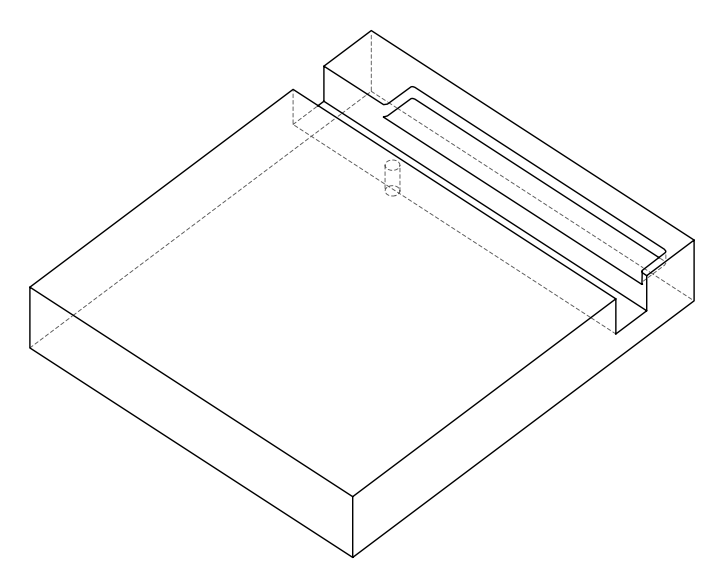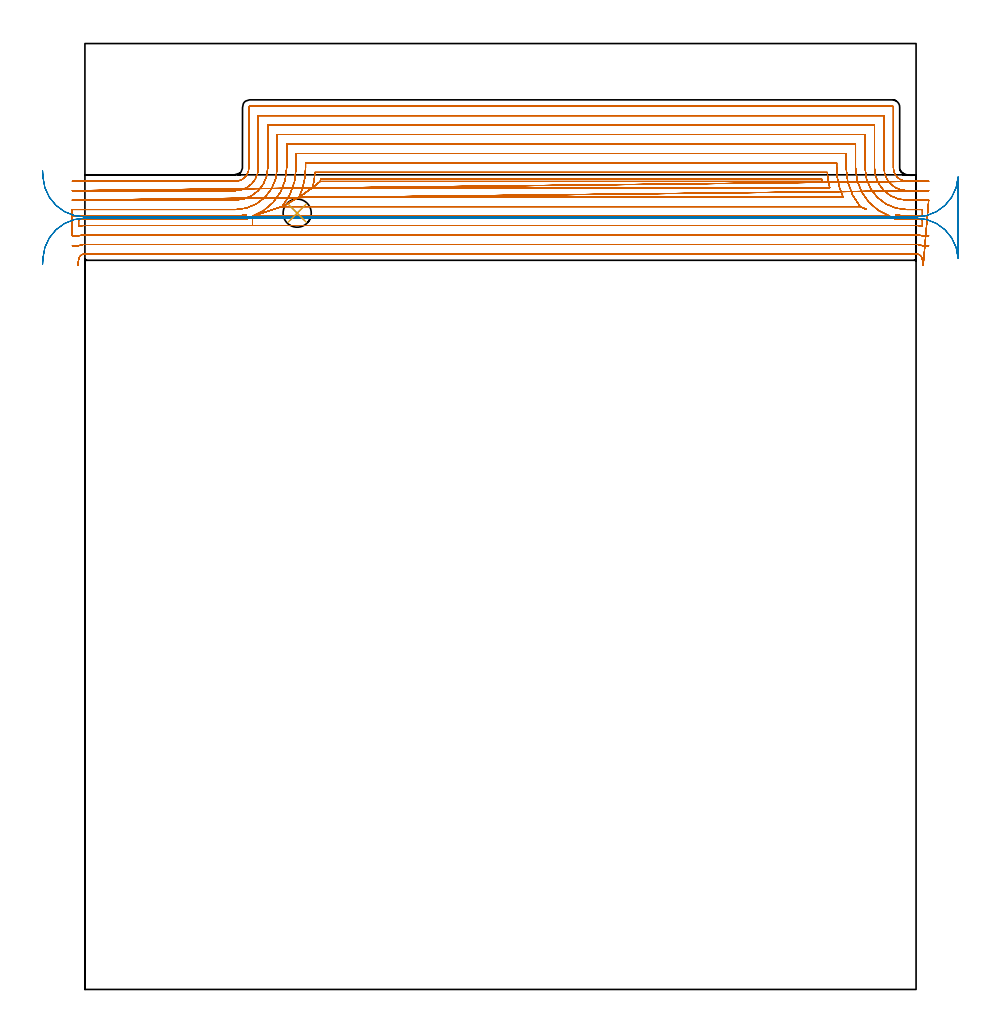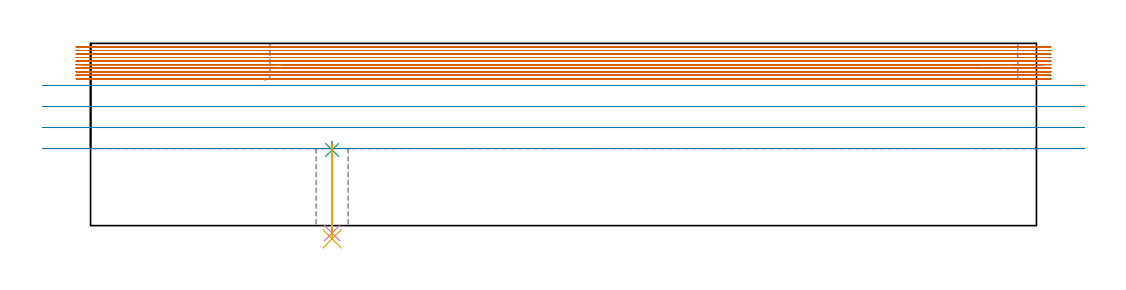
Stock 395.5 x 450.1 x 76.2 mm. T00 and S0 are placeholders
(PLAN: 5 operations, 4 tool changes, 159.1 min)
(1 MILL_OPEN_POCKET | POCKET_OPEN | UGT0201_124 | Follow Part, ap 1.5, ae 75% | 151.03 min | 402900 mm3)
(2 MILL_RECTANGULAR_SLOT | SLOT_RECTANGULAR | UGT0201_019 | Follow Part, ap 10, ae 75% | 7.72 min | 469119 mm3)
(3 SPOT_DRILL | STEP1HOLE | NXT0321_9005460120000 | 0.04 min | 16 mm3)
(4 DRILL_THROUGH_HOLE_INTO_CENTER | STEP1HOLE | NXT0301_058 | 0.16 min | 1901 mm3)
(5 DRILL_TO_ENLARGE_THROUGH_HOLE | STEP1HOLE | UGT0301_268 | 0.17 min | 2628 mm3)
(TOOL UGT0201_124 | Carbide End Mill 6.0 | D6 FL15 Z4)
(TOOL UGT0201_019 | End mill 40 mm | D40 FL63 Z6)
(TOOL NXT0321_9005460120000 | NC Spot Drill, 142deg, 12mm, Carbide, Uncoated | D12 PA142 FL30 Z2)
(TOOL NXT0301_058 | Carbide Drill 8.7mm [860.1-0870-026A1-MM 2214] | D8.7 PA140 FL47 Z2)
(TOOL UGT0301_268 | Twist Drill 13.4 mm | D13.4 PA118 FL108 Z2)
(OP 1 MILL_OPEN_POCKET)
G17 G21 G94 G90
T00 M6
G54
G17 G0 G90 X-6. Y368.1 S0 M3
G43 Z86.2 H0
Z74.72
G94 G1 X-3. F250.
X71.6 F500.
G3 X76.83 Y368.705 R22.9
X77.148 Y366.5 R3.
G1 X0.
G3 X-3. Y366.268 R19.5
G1 Y363.225
G2 X0. Y363.5 R16.5
G1 X79.746
Y368.
X93.803 Y372.5
X101.924 Y377.
X108.29 Y381.5
X111.98 Y384.5
X350.72
G2 X350.532 Y385.8 R40.9
G1 X112.168
G2 X111.98 Y384.5 R40.9
G1 X108.29 Y381.5
X354.41
G2 X353.264 Y388.8 R37.9
G1 X109.436
G2 X108.29 Y381.5 R37.9
G1 X101.924 Y377.
X360.776
G2 X357.7 Y391. R33.4
G1 Y393.3
X105.
Y391.
G2 X101.924 Y377. R33.4
G1 X93.803 Y372.5
X368.897
X371.881 Y371.194
X368.897 Y372.5
G2 X362.2 Y391. R28.9
G1 Y397.8
X100.5
Y391.
G2 X93.803 Y372.5 R28.9
G1 X79.746 Y368.
X382.954
G2 X366.7 Y391. R24.4
G1 Y402.3
X96.
Y391.
G2 X79.746 Y368. R24.4
G1 Y363.5
X395.5
G2 X398.5 Y363.225 R16.5
G1 Y366.268
G3 X395.5 Y366.5 R19.5
G1 X385.552
G3 X385.87 Y368.705 R3.
X391.1 Y368.1 R22.9
G1 X398.5
Y371.1
X391.1
G2 X371.2 Y391. R19.9
G1 Y406.8
X91.5
Y391.
G2 X71.6 Y371.1 R19.9
G1 X-3.
X-6. F250.
Y358.619
X-3.
G2 X0. Y359. R12. F500.
G1 X395.5
G2 X398.5 Y358.619 R12.
G1 X401.5 F250.
G0 Z86.2
X-6. Y353.874
Z74.72
G1 X-3.
G2 X0. Y354.5 R7.5 F500.
G1 X395.5
G2 X398.5 Y353.874 R7.5
G1 X401.5 F250.
G0 Z86.2
X-3.393 Y344.453
Z74.72
G1 X-2.97 Y347.423
G2 X0. Y350. R3. F500.
G1 X395.5
G2 X398.47 Y347.423 R3.
G1 X398.893 Y344.453 F250.
X401.5 Y375.6
X398.5
X391.1 F500.
G2 X375.7 Y391. R15.4
G1 Y411.3
X87.
Y391.
G2 X71.6 Y375.6 R15.4
G1 X-3.
X-6. F250.
X401.5 Y380.1 F500.
X398.5 F250.
X391.1 F500.
G2 X380.2 Y391. R10.9
G1 Y415.8
X82.5
Y391.
G2 X71.6 Y380.1 R10.9
G1 X-3.
X-6. F250.
X401.5 Y384.6 F500.
X398.5 F250.
X391.1 F500.
G2 X384.7 Y391. R6.4
G1 Y419.9
G3 X384.3 Y420.3 R0.4
G1 X78.4
G3 X78. Y419.9 R0.4
G1 Y391.
G2 X71.6 Y384.6 R6.4
G1 X-3.
X-6. F250.
G0 Y368.1 Z73.24
G1 X-3.
X71.6 F500.
G3 X76.83 Y368.705 R22.9
X77.148 Y366.5 R3.
G1 X0.
G3 X-3. Y366.268 R19.5
G1 Y363.225
G2 X0. Y363.5 R16.5
G1 X79.746
Y368.
X93.803 Y372.5
X101.924 Y377.
X108.29 Y381.5
X111.98 Y384.5
X350.72
G2 X350.532 Y385.8 R40.9
G1 X112.168
G2 X111.98 Y384.5 R40.9
G1 X108.29 Y381.5
X354.41
G2 X353.264 Y388.8 R37.9
G1 X109.436
G2 X108.29 Y381.5 R37.9
G1 X101.924 Y377.
X360.776
G2 X357.7 Y391. R33.4
G1 Y393.3
X105.
Y391.
G2 X101.924 Y377. R33.4
G1 X93.803 Y372.5
X368.897
X371.881 Y371.194
X368.897 Y372.5
G2 X362.2 Y391. R28.9
G1 Y397.8
X100.5
Y391.
G2 X93.803 Y372.5 R28.9
G1 X79.746 Y368.
X382.954
G2 X366.7 Y391. R24.4
G1 Y402.3
X96.
Y391.
G2 X79.746 Y368. R24.4
G1 Y363.5
X395.5
G2 X398.5 Y363.225 R16.5
G1 Y366.268
G3 X395.5 Y366.5 R19.5
G1 X385.552
G3 X385.87 Y368.705 R3.
X391.1 Y368.1 R22.9
G1 X398.5
Y371.1
X391.1
G2 X371.2 Y391. R19.9
G1 Y406.8
X91.5
Y391.
G2 X71.6 Y371.1 R19.9
G1 X-3.
X-6. F250.
Y358.619
X-3.
G2 X0. Y359. R12. F500.
G1 X395.5
G2 X398.5 Y358.619 R12.
G1 X401.5 F250.
G0 Z86.2
X-6. Y353.874
Z73.24
G1 X-3.
G2 X0. Y354.5 R7.5 F500.
G1 X395.5
G2 X398.5 Y353.874 R7.5
G1 X401.5 F250.
G0 Z86.2
X-3.393 Y344.453
Z73.24
G1 X-2.97 Y347.423
G2 X0. Y350. R3. F500.
G1 X395.5
G2 X398.47 Y347.423 R3.
G1 X398.893 Y344.453 F250.
X401.5 Y375.6
X398.5
X391.1 F500.
G2 X375.7 Y391. R15.4
G1 Y411.3
X87.
Y391.
G2 X71.6 Y375.6 R15.4
G1 X-3.
X-6. F250.
X401.5 Y380.1 F500.
X398.5 F250.
X391.1 F500.
G2 X380.2 Y391. R10.9
G1 Y415.8
X82.5
Y391.
G2 X71.6 Y380.1 R10.9
G1 X-3.
X-6. F250.
X401.5 Y384.6 F500.
X398.5 F250.
X391.1 F500.
G2 X384.7 Y391. R6.4
G1 Y419.9
G3 X384.3 Y420.3 R0.4
G1 X78.4
G3 X78. Y419.9 R0.4
G1 Y391.
G2 X71.6 Y384.6 R6.4
G1 X-3.
X-6. F250.
G0 Y368.1 Z71.76
G1 X-3.
X71.6 F500.
G3 X76.83 Y368.705 R22.9
X77.148 Y366.5 R3.
G1 X0.
G3 X-3. Y366.268 R19.5
G1 Y363.225
G2 X0. Y363.5 R16.5
G1 X79.746
Y368.
X93.803 Y372.5
X101.924 Y377.
X108.29 Y381.5
X111.98 Y384.5
X350.72
G2 X350.532 Y385.8 R40.9
G1 X112.168
G2 X111.98 Y384.5 R40.9
G1 X108.29 Y381.5
X354.41
G2 X353.264 Y388.8 R37.9
G1 X109.436
G2 X108.29 Y381.5 R37.9
G1 X101.924 Y377.
X360.776
G2 X357.7 Y391. R33.4
G1 Y393.3
X105.
Y391.
G2 X101.924 Y377. R33.4
G1 X93.803 Y372.5
X368.897
X371.881 Y371.194
X368.897 Y372.5
G2 X362.2 Y391. R28.9
G1 Y397.8
X100.5
Y391.
G2 X93.803 Y372.5 R28.9
G1 X79.746 Y368.
X382.954
G2 X366.7 Y391. R24.4
G1 Y402.3
X96.
Y391.
G2 X79.746 Y368. R24.4
G1 Y363.5
X395.5
G2 X398.5 Y363.225 R16.5
G1 Y366.268
G3 X395.5 Y366.5 R19.5
G1 X385.552
G3 X385.87 Y368.705 R3.
X391.1 Y368.1 R22.9
G1 X398.5
Y371.1
X391.1
G2 X371.2 Y391. R19.9
G1 Y406.8
X91.5
Y391.
G2 X71.6 Y371.1 R19.9
G1 X-3.
X-6. F250.
Y358.619
X-3.
G2 X0. Y359. R12. F500.
G1 X395.5
G2 X398.5 Y358.619 R12.
G1 X401.5 F250.
G0 Z86.2
X-6. Y353.874
Z71.76
G1 X-3.
G2 X0. Y354.5 R7.5 F500.
G1 X395.5
G2 X398.5 Y353.874 R7.5
G1 X401.5 F250.
G0 Z86.2
X-3.393 Y344.453
Z71.76
G1 X-2.97 Y347.423
G2 X0. Y350. R3. F500.
G1 X395.5
G2 X398.47 Y347.423 R3.
G1 X398.893 Y344.453 F250.
X401.5 Y375.6
X398.5
X391.1 F500.
G2 X375.7 Y391. R15.4
G1 Y411.3
X87.
Y391.
G2 X71.6 Y375.6 R15.4
G1 X-3.
X-6. F250.
X401.5 Y380.1 F500.
X398.5 F250.
X391.1 F500.
G2 X380.2 Y391. R10.9
G1 Y415.8
X82.5
Y391.
G2 X71.6 Y380.1 R10.9
G1 X-3.
X-6. F250.
X401.5 Y384.6 F500.
X398.5 F250.
X391.1 F500.
G2 X384.7 Y391. R6.4
G1 Y419.9
G3 X384.3 Y420.3 R0.4
G1 X78.4
G3 X78. Y419.9 R0.4
G1 Y391.
G2 X71.6 Y384.6 R6.4
G1 X-3.
X-6. F250.
G0 Y368.1 Z70.28
G1 X-3.
X71.6 F500.
G3 X76.83 Y368.705 R22.9
X77.148 Y366.5 R3.
G1 X0.
G3 X-3. Y366.268 R19.5
G1 Y363.225
G2 X0. Y363.5 R16.5
G1 X79.746
Y368.
X93.803 Y372.5
X101.924 Y377.
X108.29 Y381.5
X111.98 Y384.5
X350.72
G2 X350.532 Y385.8 R40.9
G1 X112.168
G2 X111.98 Y384.5 R40.9
G1 X108.29 Y381.5
X354.41
G2 X353.264 Y388.8 R37.9
G1 X109.436
G2 X108.29 Y381.5 R37.9
G1 X101.924 Y377.
X360.776
G2 X357.7 Y391. R33.4
G1 Y393.3
X105.
Y391.
G2 X101.924 Y377. R33.4
G1 X93.803 Y372.5
X368.897
X371.881 Y371.194
X368.897 Y372.5
G2 X362.2 Y391. R28.9
G1 Y397.8
X100.5
Y391.
G2 X93.803 Y372.5 R28.9
G1 X79.746 Y368.
X382.954
G2 X366.7 Y391. R24.4
G1 Y402.3
X96.
Y391.
G2 X79.746 Y368. R24.4
G1 Y363.5
X395.5
G2 X398.5 Y363.225 R16.5
G1 Y366.268
G3 X395.5 Y366.5 R19.5
G1 X385.552
G3 X385.87 Y368.705 R3.
X391.1 Y368.1 R22.9
G1 X398.5
Y371.1
X391.1
G2 X371.2 Y391. R19.9
G1 Y406.8
X91.5
Y391.
G2 X71.6 Y371.1 R19.9
G1 X-3.
X-6. F250.
Y358.619
X-3.
G2 X0. Y359. R12. F500.
G1 X395.5
G2 X398.5 Y358.619 R12.
G1 X401.5 F250.
G0 Z86.2
X-6. Y353.874
Z70.28
G1 X-3.
G2 X0. Y354.5 R7.5 F500.
G1 X395.5
G2 X398.5 Y353.874 R7.5
G1 X401.5 F250.
G0 Z86.2
X-3.393 Y344.453
Z70.28
G1 X-2.97 Y347.423
G2 X0. Y350. R3. F500.
G1 X395.5
G2 X398.47 Y347.423 R3.
G1 X398.893 Y344.453 F250.
X401.5 Y375.6
X398.5
X391.1 F500.
G2 X375.7 Y391. R15.4
G1 Y411.3
X87.
Y391.
G2 X71.6 Y375.6 R15.4
G1 X-3.
X-6. F250.
X401.5 Y380.1 F500.
X398.5 F250.
X391.1 F500.
G2 X380.2 Y391. R10.9
G1 Y415.8
X82.5
Y391.
G2 X71.6 Y380.1 R10.9
G1 X-3.
X-6. F250.
X401.5 Y384.6 F500.
X398.5 F250.
X391.1 F500.
G2 X384.7 Y391. R6.4
G1 Y419.9
G3 X384.3 Y420.3 R0.4
G1 X78.4
G3 X78. Y419.9 R0.4
G1 Y391.
G2 X71.6 Y384.6 R6.4
G1 X-3.
X-6. F250.
G0 Y368.1 Z68.8
G1 X-3.
X71.6 F500.
G3 X76.83 Y368.705 R22.9
X77.148 Y366.5 R3.
G1 X0.
G3 X-3. Y366.268 R19.5
G1 Y363.225
G2 X0. Y363.5 R16.5
G1 X79.746
Y368.
X93.803 Y372.5
X101.924 Y377.
X108.29 Y381.5
X111.98 Y384.5
X350.72
G2 X350.532 Y385.8 R40.9
G1 X112.168
G2 X111.98 Y384.5 R40.9
G1 X108.29 Y381.5
X354.41
G2 X353.264 Y388.8 R37.9
G1 X109.436
G2 X108.29 Y381.5 R37.9
G1 X101.924 Y377.
X360.776
G2 X357.7 Y391. R33.4
G1 Y393.3
X105.
Y391.
G2 X101.924 Y377. R33.4
G1 X93.803 Y372.5
X368.897
X371.881 Y371.194
X368.897 Y372.5
G2 X362.2 Y391. R28.9
G1 Y397.8
X100.5
Y391.
G2 X93.803 Y372.5 R28.9
G1 X79.746 Y368.
X382.954
G2 X366.7 Y391. R24.4
G1 Y402.3
X96.
Y391.
G2 X79.746 Y368. R24.4
G1 Y363.5
X395.5
G2 X398.5 Y363.225 R16.5
G1 Y366.268
G3 X395.5 Y366.5 R19.5
G1 X385.552
G3 X385.87 Y368.705 R3.
X391.1 Y368.1 R22.9
G1 X398.5
Y371.1
X391.1
G2 X371.2 Y391. R19.9
G1 Y406.8
X91.5
Y391.
G2 X71.6 Y371.1 R19.9
G1 X-3.
X-6. F250.
Y358.619
X-3.
G2 X0. Y359. R12. F500.
G1 X395.5
G2 X398.5 Y358.619 R12.
G1 X401.5 F250.
G0 Z86.2
X-6. Y353.874
Z68.8
G1 X-3.
G2 X0. Y354.5 R7.5 F500.
G1 X395.5
G2 X398.5 Y353.874 R7.5
G1 X401.5 F250.
G0 Z86.2
X-3.393 Y344.453
Z68.8
G1 X-2.97 Y347.423
G2 X0. Y350. R3. F500.
G1 X395.5
G2 X398.47 Y347.423 R3.
G1 X398.893 Y344.453 F250.
X401.5 Y375.6
X398.5
X391.1 F500.
G2 X375.7 Y391. R15.4
G1 Y411.3
X87.
Y391.
G2 X71.6 Y375.6 R15.4
G1 X-3.
X-6. F250.
X401.5 Y380.1 F500.
X398.5 F250.
X391.1 F500.
G2 X380.2 Y391. R10.9
G1 Y415.8
X82.5
Y391.
G2 X71.6 Y380.1 R10.9
G1 X-3.
X-6. F250.
X401.5 Y384.6 F500.
X398.5 F250.
X391.1 F500.
G2 X384.7 Y391. R6.4
G1 Y419.9
G3 X384.3 Y420.3 R0.4
G1 X78.4
G3 X78. Y419.9 R0.4
G1 Y391.
G2 X71.6 Y384.6 R6.4
G1 X-3.
X-6. F250.
G0 Y368.1 Z67.32
G1 X-3.
X71.6 F500.
G3 X76.83 Y368.705 R22.9
X77.148 Y366.5 R3.
G1 X0.
G3 X-3. Y366.268 R19.5
G1 Y363.225
G2 X0. Y363.5 R16.5
G1 X79.746
Y368.
X93.803 Y372.5
X101.924 Y377.
X108.29 Y381.5
X111.98 Y384.5
X350.72
G2 X350.532 Y385.8 R40.9
G1 X112.168
G2 X111.98 Y384.5 R40.9
G1 X108.29 Y381.5
X354.41
G2 X353.264 Y388.8 R37.9
G1 X109.436
G2 X108.29 Y381.5 R37.9
G1 X101.924 Y377.
X360.776
G2 X357.7 Y391. R33.4
G1 Y393.3
X105.
Y391.
G2 X101.924 Y377. R33.4
G1 X93.803 Y372.5
X368.897
X371.881 Y371.194
X368.897 Y372.5
G2 X362.2 Y391. R28.9
G1 Y397.8
X100.5
Y391.
G2 X93.803 Y372.5 R28.9
G1 X79.746 Y368.
X382.954
G2 X366.7 Y391. R24.4
G1 Y402.3
X96.
Y391.
G2 X79.746 Y368. R24.4
G1 Y363.5
X395.5
G2 X398.5 Y363.225 R16.5
G1 Y366.268
G3 X395.5 Y366.5 R19.5
G1 X385.552
G3 X385.87 Y368.705 R3.
X391.1 Y368.1 R22.9
G1 X398.5
Y371.1
X391.1
G2 X371.2 Y391. R19.9
G1 Y406.8
X91.5
Y391.
G2 X71.6 Y371.1 R19.9
G1 X-3.
X-6. F250.
Y358.619
X-3.
G2 X0. Y359. R12. F500.
G1 X395.5
G2 X398.5 Y358.619 R12.
G1 X401.5 F250.
G0 Z86.2
X-6. Y353.874
Z67.32
G1 X-3.
G2 X0. Y354.5 R7.5 F500.
G1 X395.5
G2 X398.5 Y353.874 R7.5
G1 X401.5 F250.
G0 Z86.2
X-3.393 Y344.453
Z67.32
G1 X-2.97 Y347.423
G2 X0. Y350. R3. F500.
G1 X395.5
G2 X398.47 Y347.423 R3.
G1 X398.893 Y344.453 F250.
X401.5 Y375.6
X398.5
X391.1 F500.
G2 X375.7 Y391. R15.4
G1 Y411.3
X87.
Y391.
G2 X71.6 Y375.6 R15.4
G1 X-3.
X-6. F250.
X401.5 Y380.1 F500.
X398.5 F250.
X391.1 F500.
G2 X380.2 Y391. R10.9
G1 Y415.8
X82.5
Y391.
G2 X71.6 Y380.1 R10.9
G1 X-3.
X-6. F250.
X401.5 Y384.6 F500.
X398.5 F250.
X391.1 F500.
G2 X384.7 Y391. R6.4
G1 Y419.9
G3 X384.3 Y420.3 R0.4
G1 X78.4
G3 X78. Y419.9 R0.4
G1 Y391.
G2 X71.6 Y384.6 R6.4
G1 X-3.
X-6. F250.
G0 Y368.1 Z65.84
G1 X-3.
X71.6 F500.
G3 X76.83 Y368.705 R22.9
X77.148 Y366.5 R3.
G1 X0.
G3 X-3. Y366.268 R19.5
G1 Y363.225
G2 X0. Y363.5 R16.5
G1 X79.746
Y368.
X93.803 Y372.5
X101.924 Y377.
X108.29 Y381.5
X111.98 Y384.5
X350.72
G2 X350.532 Y385.8 R40.9
G1 X112.168
G2 X111.98 Y384.5 R40.9
G1 X108.29 Y381.5
X354.41
G2 X353.264 Y388.8 R37.9
G1 X109.436
G2 X108.29 Y381.5 R37.9
G1 X101.924 Y377.
X360.776
G2 X357.7 Y391. R33.4
G1 Y393.3
X105.
Y391.
G2 X101.924 Y377. R33.4
G1 X93.803 Y372.5
X368.897
X371.881 Y371.194
X368.897 Y372.5
G2 X362.2 Y391. R28.9
G1 Y397.8
X100.5
Y391.
G2 X93.803 Y372.5 R28.9
G1 X79.746 Y368.
X382.954
G2 X366.7 Y391. R24.4
G1 Y402.3
X96.
Y391.
G2 X79.746 Y368. R24.4
G1 Y363.5
X395.5
G2 X398.5 Y363.225 R16.5
G1 Y366.268
G3 X395.5 Y366.5 R19.5
G1 X385.552
G3 X385.87 Y368.705 R3.
X391.1 Y368.1 R22.9
G1 X398.5
Y371.1
X391.1
G2 X371.2 Y391. R19.9
G1 Y406.8
X91.5
Y391.
G2 X71.6 Y371.1 R19.9
G1 X-3.
X-6. F250.
Y358.619
X-3.
G2 X0. Y359. R12. F500.
G1 X395.5
G2 X398.5 Y358.619 R12.
G1 X401.5 F250.
G0 Z86.2
X-6. Y353.874
Z65.84
G1 X-3.
G2 X0. Y354.5 R7.5 F500.
G1 X395.5
G2 X398.5 Y353.874 R7.5
G1 X401.5 F250.
G0 Z86.2
X-3.393 Y344.453
Z65.84
G1 X-2.97 Y347.423
G2 X0. Y350. R3. F500.
G1 X395.5
G2 X398.47 Y347.423 R3.
G1 X398.893 Y344.453 F250.
X401.5 Y375.6
X398.5
X391.1 F500.
G2 X375.7 Y391. R15.4
G1 Y411.3
X87.
Y391.
G2 X71.6 Y375.6 R15.4
G1 X-3.
X-6. F250.
X401.5 Y380.1 F500.
X398.5 F250.
X391.1 F500.
G2 X380.2 Y391. R10.9
G1 Y415.8
X82.5
Y391.
G2 X71.6 Y380.1 R10.9
G1 X-3.
X-6. F250.
X401.5 Y384.6 F500.
X398.5 F250.
X391.1 F500.
G2 X384.7 Y391. R6.4
G1 Y419.9
G3 X384.3 Y420.3 R0.4
G1 X78.4
G3 X78. Y419.9 R0.4
G1 Y391.
G2 X71.6 Y384.6 R6.4
G1 X-3.
X-6. F250.
G0 Y368.1 Z64.36
G1 X-3.
X71.6 F500.
G3 X76.83 Y368.705 R22.9
X77.148 Y366.5 R3.
G1 X0.
G3 X-3. Y366.268 R19.5
G1 Y363.225
G2 X0. Y363.5 R16.5
G1 X79.746
Y368.
X93.803 Y372.5
X101.924 Y377.
X108.29 Y381.5
X111.98 Y384.5
X350.72
G2 X350.532 Y385.8 R40.9
G1 X112.168
G2 X111.98 Y384.5 R40.9
G1 X108.29 Y381.5
X354.41
G2 X353.264 Y388.8 R37.9
G1 X109.436
G2 X108.29 Y381.5 R37.9
G1 X101.924 Y377.
X360.776
G2 X357.7 Y391. R33.4
G1 Y393.3
X105.
Y391.
G2 X101.924 Y377. R33.4
G1 X93.803 Y372.5
X368.897
X371.881 Y371.194
X368.897 Y372.5
G2 X362.2 Y391. R28.9
G1 Y397.8
X100.5
Y391.
G2 X93.803 Y372.5 R28.9
G1 X79.746 Y368.
X382.954
G2 X366.7 Y391. R24.4
G1 Y402.3
X96.
Y391.
G2 X79.746 Y368. R24.4
G1 Y363.5
X395.5
G2 X398.5 Y363.225 R16.5
G1 Y366.268
G3 X395.5 Y366.5 R19.5
G1 X385.552
G3 X385.87 Y368.705 R3.
X391.1 Y368.1 R22.9
G1 X398.5
Y371.1
X391.1
G2 X371.2 Y391. R19.9
G1 Y406.8
X91.5
Y391.
G2 X71.6 Y371.1 R19.9
G1 X-3.
X-6. F250.
Y358.619
X-3.
G2 X0. Y359. R12. F500.
G1 X395.5
G2 X398.5 Y358.619 R12.
G1 X401.5 F250.
G0 Z86.2
X-6. Y353.874
Z64.36
G1 X-3.
G2 X0. Y354.5 R7.5 F500.
G1 X395.5
G2 X398.5 Y353.874 R7.5
G1 X401.5 F250.
G0 Z86.2
X-3.393 Y344.453
Z64.36
G1 X-2.97 Y347.423
G2 X0. Y350. R3. F500.
G1 X395.5
G2 X398.47 Y347.423 R3.
G1 X398.893 Y344.453 F250.
X401.5 Y375.6
X398.5
X391.1 F500.
G2 X375.7 Y391. R15.4
G1 Y411.3
X87.
Y391.
G2 X71.6 Y375.6 R15.4
G1 X-3.
X-6. F250.
X401.5 Y380.1 F500.
X398.5 F250.
X391.1 F500.
G2 X380.2 Y391. R10.9
G1 Y415.8
X82.5
Y391.
G2 X71.6 Y380.1 R10.9
G1 X-3.
X-6. F250.
X401.5 Y384.6 F500.
X398.5 F250.
X391.1 F500.
G2 X384.7 Y391. R6.4
G1 Y419.9
G3 X384.3 Y420.3 R0.4
G1 X78.4
G3 X78. Y419.9 R0.4
G1 Y391.
G2 X71.6 Y384.6 R6.4
G1 X-3.
X-6. F250.
G0 Y368.1 Z62.88
G1 X-3.
X71.6 F500.
G3 X76.83 Y368.705 R22.9
X77.148 Y366.5 R3.
G1 X0.
G3 X-3. Y366.268 R19.5
G1 Y363.225
G2 X0. Y363.5 R16.5
G1 X79.746
Y368.
X93.803 Y372.5
X101.924 Y377.
X108.29 Y381.5
X111.98 Y384.5
X350.72
G2 X350.532 Y385.8 R40.9
G1 X112.168
G2 X111.98 Y384.5 R40.9
G1 X108.29 Y381.5
X354.41
G2 X353.264 Y388.8 R37.9
G1 X109.436
G2 X108.29 Y381.5 R37.9
G1 X101.924 Y377.
X360.776
G2 X357.7 Y391. R33.4
G1 Y393.3
X105.
Y391.
G2 X101.924 Y377. R33.4
G1 X93.803 Y372.5
X368.897
X371.881 Y371.194
X368.897 Y372.5
G2 X362.2 Y391. R28.9
G1 Y397.8
X100.5
Y391.
G2 X93.803 Y372.5 R28.9
G1 X79.746 Y368.
X382.954
G2 X366.7 Y391. R24.4
G1 Y402.3
X96.
Y391.
G2 X79.746 Y368. R24.4
G1 Y363.5
X395.5
G2 X398.5 Y363.225 R16.5
G1 Y366.268
G3 X395.5 Y366.5 R19.5
G1 X385.552
G3 X385.87 Y368.705 R3.
X391.1 Y368.1 R22.9
G1 X398.5
Y371.1
X391.1
G2 X371.2 Y391. R19.9
G1 Y406.8
X91.5
Y391.
G2 X71.6 Y371.1 R19.9
G1 X-3.
X-6. F250.
Y358.619
X-3.
G2 X0. Y359. R12. F500.
G1 X395.5
G2 X398.5 Y358.619 R12.
G1 X401.5 F250.
G0 Z86.2
X-6. Y353.874
Z62.88
G1 X-3.
G2 X0. Y354.5 R7.5 F500.
G1 X395.5
G2 X398.5 Y353.874 R7.5
G1 X401.5 F250.
G0 Z86.2
X-3.393 Y344.453
Z62.88
G1 X-2.97 Y347.423
G2 X0. Y350. R3. F500.
G1 X395.5
G2 X398.47 Y347.423 R3.
G1 X398.893 Y344.453 F250.
X401.5 Y375.6
X398.5
X391.1 F500.
G2 X375.7 Y391. R15.4
G1 Y411.3
X87.
Y391.
G2 X71.6 Y375.6 R15.4
G1 X-3.
X-6. F250.
X401.5 Y380.1 F500.
X398.5 F250.
X391.1 F500.
G2 X380.2 Y391. R10.9
G1 Y415.8
X82.5
Y391.
G2 X71.6 Y380.1 R10.9
G1 X-3.
X-6. F250.
X401.5 Y384.6 F500.
X398.5 F250.
X391.1 F500.
G2 X384.7 Y391. R6.4
G1 Y419.9
G3 X384.3 Y420.3 R0.4
G1 X78.4
G3 X78. Y419.9 R0.4
G1 Y391.
G2 X71.6 Y384.6 R6.4
G1 X-3.
X-6. F250.
G0 Y368.1 Z61.4
G1 X-3.
X71.6 F500.
G3 X76.83 Y368.705 R22.9
X77.148 Y366.5 R3.
G1 X0.
G3 X-3. Y366.268 R19.5
G1 Y363.225
G2 X0. Y363.5 R16.5
G1 X79.746
Y368.
X93.803 Y372.5
X101.924 Y377.
X108.29 Y381.5
X111.98 Y384.5
X350.72
G2 X350.532 Y385.8 R40.9
G1 X112.168
G2 X111.98 Y384.5 R40.9
G1 X108.29 Y381.5
X354.41
G2 X353.264 Y388.8 R37.9
G1 X109.436
G2 X108.29 Y381.5 R37.9
G1 X101.924 Y377.
X360.776
G2 X357.7 Y391. R33.4
G1 Y393.3
X105.
Y391.
G2 X101.924 Y377. R33.4
G1 X93.803 Y372.5
X368.897
X371.881 Y371.194
X368.897 Y372.5
G2 X362.2 Y391. R28.9
G1 Y397.8
X100.5
Y391.
G2 X93.803 Y372.5 R28.9
G1 X79.746 Y368.
X382.954
G2 X366.7 Y391. R24.4
G1 Y402.3
X96.
Y391.
G2 X79.746 Y368. R24.4
G1 Y363.5
X395.5
G2 X398.5 Y363.225 R16.5
G1 Y366.268
G3 X395.5 Y366.5 R19.5
G1 X385.552
G3 X385.87 Y368.705 R3.
X391.1 Y368.1 R22.9
G1 X398.5
Y371.1
X391.1
G2 X371.2 Y391. R19.9
G1 Y406.8
X91.5
Y391.
G2 X71.6 Y371.1 R19.9
G1 X-3.
X-6. F250.
Y358.619
X-3.
G2 X0. Y359. R12. F500.
G1 X395.5
G2 X398.5 Y358.619 R12.
G1 X401.5 F250.
G0 Z86.2
X-6. Y353.874
Z61.4
G1 X-3.
G2 X0. Y354.5 R7.5 F500.
G1 X395.5
G2 X398.5 Y353.874 R7.5
G1 X401.5 F250.
G0 Z86.2
X-3.393 Y344.453
Z61.4
G1 X-2.97 Y347.423
G2 X0. Y350. R3. F500.
G1 X395.5
G2 X398.47 Y347.423 R3.
G1 X398.893 Y344.453 F250.
X401.5 Y375.6
X398.5
X391.1 F500.
G2 X375.7 Y391. R15.4
G1 Y411.3
X87.
Y391.
G2 X71.6 Y375.6 R15.4
G1 X-3.
X-6. F250.
X401.5 Y380.1 F500.
X398.5 F250.
X391.1 F500.
G2 X380.2 Y391. R10.9
G1 Y415.8
X82.5
Y391.
G2 X71.6 Y380.1 R10.9
G1 X-3.
X-6. F250.
X401.5 Y384.6 F500.
X398.5 F250.
X391.1 F500.
G2 X384.7 Y391. R6.4
G1 Y419.9
G3 X384.3 Y420.3 R0.4
G1 X78.4
G3 X78. Y419.9 R0.4
G1 Y391.
G2 X71.6 Y384.6 R6.4
G1 X-3.
X-6. F250.
G0 Z86.2
M5
M2
(OP 2 MILL_RECTANGULAR_SLOT)
G17 G21 G94 G90
T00 M6
G54
G17 G0 G90 X-20.134 Y345.1 S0 M3
G43 Z86.2 H0
Z58.6
G94 G1 X-19.97 Y348.095 F250.
G2 X0. Y367. R20. F500.
G1 X395.5
G2 X415.47 Y348.095 R20.
G1 X415.5
Y386.505
X415.47
G2 X395.5 Y367.6 R20.
G1 X0.
G2 X-19.97 Y386.505 R20.
G1 X-20.134 Y389.5 F250.
G0 Y345.1 Z49.8
G1 X-19.97 Y348.095
G2 X0. Y367. R20. F500.
G1 X395.5
G2 X415.47 Y348.095 R20.
G1 X415.5
Y386.505
X415.47
G2 X395.5 Y367.6 R20.
G1 X0.
G2 X-19.97 Y386.505 R20.
G1 X-20.134 Y389.5 F250.
G0 Y345.1 Z41.
G1 X-19.97 Y348.095
G2 X0. Y367. R20. F500.
G1 X395.5
G2 X415.47 Y348.095 R20.
G1 X415.5
Y386.505
X415.47
G2 X395.5 Y367.6 R20.
G1 X0.
G2 X-19.97 Y386.505 R20.
G1 X-20.134 Y389.5 F250.
G0 Y345.1 Z32.2
G1 X-19.97 Y348.095
G2 X0. Y367. R20. F500.
G1 X395.5
G2 X415.47 Y348.095 R20.
G1 X415.5
Y386.505
X415.47
G2 X395.5 Y367.6 R20.
G1 X0.
G2 X-19.97 Y386.505 R20.
G1 X-20.134 Y389.5 F250.
G0 Z86.2
M5
M2
(OP 3 SPOT_DRILL)
G17 G21 G94 G90
T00 M6
G54
G17 G0 G90 X101. Y369.4 S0 M3
G43 Z86.2 H0
G94 G81 G98 Z31.623 F250. R35.2
G80
M5
M2
(OP 4 DRILL_THROUGH_HOLE_INTO_CENTER)
G17 G21 G94 G90
T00 M6
G54
G17 G0 G90 X101. Y369.4 S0 M3
G43 Z86.2 H1
G94 G73 G98 Z-3.083 F250. Q7.057 R34.2
G80
M5
M2
(OP 5 DRILL_TO_ENLARGE_THROUGH_HOLE)
G17 G21 G94 G90
T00 M6
G54
G17 G0 G90 X101. Y369.4 S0 M3
G43 Z86.2 H0
G94 G81 G98 Z-5.526 F250. R34.2
G80
M5
M2
